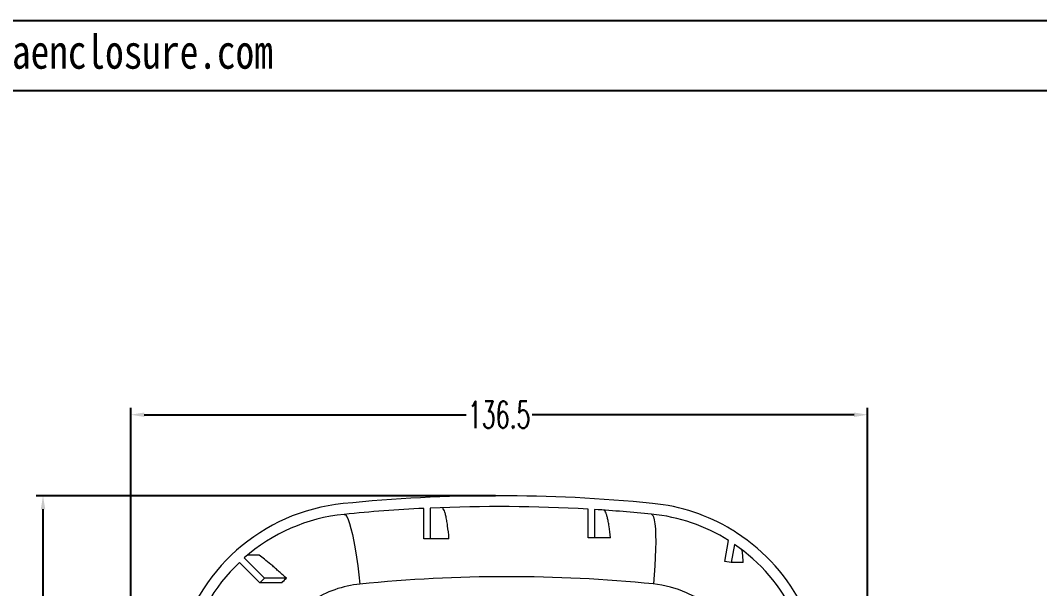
# Model space of a CAD drawing. Header units: inches. Extents: x 2104 to 4248, y 410 to 955.
# Drawn here: x 3840.6 to 4029.4, y 849.4 to 954.8 of the extents above; entities that cross this region are included whole.
import ezdxf

# ---------------------------------------------------------------- set-up
doc = ezdxf.new("R2010")
doc.units = ezdxf.units.IN
doc.layers.add('文字', color=81, linetype='Continuous')
doc.styles.add('SLDTEXTSTYLE2', font='TXT', dxfattribs={"width": 0.6, "bigfont": 'bigfont'})
doc.styles.add('宋体', font='', dxfattribs={"width": 0.8, "height": 3.5})
doc.styles.get('宋体').set_extended_font_data('SimSun')
doc.dimstyles.new('5', dxfattribs={"dimtxt": 5, "dimasz": 2.5, "dimexe": 1.25, "dimexo": 0.625, "dimtad": 0, "dimzin": 12, "dimtxsty": 'SLDTEXTSTYLE2', "dimcen": 2.5, "dimclrd": 3, "dimclre": 3, "dimclrt": 256, "dimadec": 0, "dimazin": 0, "dimtfac": 1, "dimtmove": 0, "dimatfit": 3, "dimfxl": 1, "dimarcsym": 0})

# ---------------------------------------------------------------- blocks, each defined once
blk = doc.blocks.new('*D60')
at = {"color": 3, "lineweight": -2}
for p, q in [((3861, 759.46), (3861, 882.91)), ((3997.51, 759.57), (3997.51, 882.91)), ((3863.5, 881.66), (3923.13, 881.66)), ((3995.01, 881.66), (3935.38, 881.66))]:
    blk.add_line(p, q, dxfattribs=at)
at = {"color": 3}
for points in [[(3863.5, 882.07), (3863.5, 881.24), (3861, 881.66)], [(3995.01, 882.07), (3995.01, 881.24), (3997.51, 881.66)]]:
    blk.add_solid(points, dxfattribs=at)
at = {"layer": 'Defpoints', "color": 0}
for p in [(3861, 881.66), (3861, 758.83), (3997.51, 758.94)]:
    blk.add_point(p, dxfattribs=at)
at = {"insert": (3929.26, 881.66), "char_height": 5, "attachment_point": 5, "style": 'SLDTEXTSTYLE2'}
blk.add_mtext('{\\Ftxt,bigfont|c134;136.5}', dxfattribs=at)
blk = doc.blocks.new('*D61')
at = {"color": 3, "lineweight": -2}
for p, q in [((3928.58, 866.63), (3843.49, 866.63)), ((3844.74, 864.13), (3844.74, 763.25)), ((3844.74, 654.13), (3844.74, 755)), ((3930.67, 651.63), (3843.49, 651.63))]:
    blk.add_line(p, q, dxfattribs=at)
at = {"color": 3}
for points in [[(3844.33, 864.13), (3845.16, 864.13), (3844.74, 866.63)], [(3844.33, 654.13), (3845.16, 654.13), (3844.74, 651.63)]]:
    blk.add_solid(points, dxfattribs=at)
at = {"layer": 'Defpoints', "color": 0}
for p in [(3929.2, 866.63), (3844.74, 651.63), (3931.29, 651.63)]:
    blk.add_point(p, dxfattribs=at)
at = {"insert": (3844.74, 759.13), "char_height": 5, "attachment_point": 5, "rotation": 90, "style": 'SLDTEXTSTYLE2'}
blk.add_mtext('215', dxfattribs=at)

msp = doc.modelspace()

# ---------------------------------------------------------------- linework, layer by layer
for p, q in [((3476.769, 954.773), (4247.519, 954.773)), ((3496.713, 941.797), (4234.544, 941.797))]:
    msp.add_line(p, q)
at = {"color": 7, "linetype": 'Continuous', "lineweight": 15}
for p, q in [((3915.275, 858.655), (3915.275, 864.289)), ((3916.485, 864.345), (3916.485, 858.655)), ((3945.712, 858.805), (3945.712, 864.151)), ((3946.922, 864.079), (3946.922, 858.805)), ((3916.485, 858.655), (3915.275, 858.655)), ((3919.959, 858.655), (3916.485, 858.655)), ((3946.922, 858.805), (3945.712, 858.805)), ((3949.869, 858.805), (3946.922, 858.805)), ((3971.068, 854.446), (3971.76, 858.338)), ((3972.859, 857.617), (3972.259, 854.237)), ((3884.795, 855.6), (3882.599, 855.6)), ((3884.933, 850.509), (3881.128, 854.284)), ((3882.018, 855.099), (3885.788, 851.357)), ((3972.259, 854.237), (3971.068, 854.446)), ((3974.439, 854.237), (3972.259, 854.237)), ((3885.788, 851.357), (3884.933, 850.509)), ((3888.991, 850.509), (3884.933, 850.509)), ((3889.823, 851.357), (3885.788, 851.357))]:
    msp.add_line(p, q, dxfattribs=at)
at = {"color": 7, "linetype": 'Continuous', "lineweight": 15, "flags": 128}
for points in [[(3900.538, 863.186), (3900.76, 863.095), (3901.001, 862.781), (3901.257, 862.249), (3901.522, 861.508), (3901.794, 860.572), (3902.066, 859.456), (3902.335, 858.18), (3902.594, 856.766), (3902.841, 855.24), (3903.07, 853.626), (3903.279, 851.954), (3903.462, 850.252)], [(3957.484, 863.225), (3957.681, 863.095), (3957.853, 862.75), (3957.997, 862.195), (3958.11, 861.439), (3958.192, 860.496), (3958.239, 859.38), (3958.253, 858.112), (3958.231, 856.711), (3958.176, 855.203), (3958.087, 853.612), (3957.966, 851.964), (3957.816, 850.289)]]:
    msp.add_lwpolyline(points, dxfattribs=at)
at = {"color": 7, "linetype": 'Continuous', "lineweight": 15}
for centre, radius, start, end in [((3903.85, 830.353), 35, 95.76072, 167.42775), ((3929.204, 579.038), 287.59, 84.31702, 95.76072), ((3954.216, 830.387), 35, 58.75347, 84.31702), ((3903.85, 830.353), 33, 95.76072, 131.42093), ((3929.204, 579.038), 285.59, 92.79543, 95.76072), ((3929.204, 579.038), 285.59, 86.68615, 92.55253), ((3929.204, 579.038), 285.59, 84.31702, 86.44307), ((3954.216, 830.387), 33, 57.88541, 84.31702), ((3954.216, 830.387), 35, 26.07603, 57.07297), ((3954.216, 830.387), 33, 25.54343, 55.60157), ((3903.85, 830.353), 33, 133.51507, 167.42775), ((3930.823, 579.038), 272.59, 84.31702, 95.76072), ((3905.469, 830.353), 20, 95.76072, 123.01785), ((3955.835, 830.387), 20, 12.03155, 84.31702)]:
    msp.add_arc(centre, radius, start, end, dxfattribs=at)
for points, knots in [([(3919.959, 858.655), (3919.884, 859.552), (3919.798, 860.356), (3919.675, 861.25), (3919.649, 861.423), (3919.597, 861.758), (3919.57, 861.92), (3919.488, 862.382), (3919.432, 862.661), (3919.315, 863.16), (3919.254, 863.38), (3919.13, 863.763), (3919.066, 863.925), (3918.872, 864.31), (3918.74, 864.437), (3918.606, 864.432)], [0, 0, 0, 0, 0.25, 0.25, 0.3125, 0.3125, 0.375, 0.375, 0.5, 0.5, 0.625, 0.625, 0.75, 0.75, 1, 1, 1, 1]), ([(3949.869, 858.805), (3949.794, 859.603), (3949.709, 860.316), (3949.568, 861.266), (3949.518, 861.562), (3949.414, 862.11), (3949.361, 862.358), (3949.251, 862.802), (3949.195, 862.999), (3949.079, 863.34), (3949.02, 863.485), (3948.839, 863.839), (3948.716, 863.961), (3948.592, 863.97)], [0, 0, 0, 0, 0.25, 0.25, 0.375, 0.375, 0.5, 0.5, 0.625, 0.625, 0.75, 0.75, 1, 1, 1, 1]), ([(3889.823, 851.357), (3889.304, 851.836), (3888.806, 852.286), (3888.092, 852.92), (3887.859, 853.124), (3887.404, 853.518), (3887.181, 853.709), (3886.534, 854.255), (3886.138, 854.578), (3885.414, 855.148), (3885.087, 855.395), (3884.795, 855.6)], [0, 0, 0, 0, 0.25, 0.25, 0.375, 0.375, 0.5, 0.5, 0.75, 0.75, 1, 1, 1, 1]), ([(3974.439, 854.237), (3974.448, 854.948), (3974.424, 855.519), (3974.349, 856.052), (3974.332, 856.15), (3974.293, 856.324), (3974.272, 856.4), (3974.201, 856.599), (3974.145, 856.69), (3974.081, 856.738)], [0, 0, 0, 0, 0.5, 0.5, 0.625, 0.625, 0.75, 0.75, 1, 1, 1, 1])]:
    msp.add_open_spline(points, degree=3, knots=knots, dxfattribs=at)
for points in [[(3973.241, 859.765), (3972.954, 859.951), (3972.664, 860.133), (3972.371, 860.31)], [(3888.991, 850.509), (3889.269, 850.792), (3889.547, 851.075), (3889.823, 851.357)]]:
    msp.add_open_spline(points, degree=3, dxfattribs=at)

# ---------------------------------------------------------------- texts
at = {"layer": '文字', "color": 0, "insert": (3811.374, 952.157), "char_height": 6.34363, "width": 111.45144, "attachment_point": 1, "style": '宋体'}
msp.add_mtext('www.chinaenclosure.com', dxfattribs=at)

# ---------------------------------------------------------------- dimensions: what is measured, and where the dimension line sits
dim = msp.add_linear_dim(base=(3861.004, 881.656), p1=(3997.513, 758.944), p2=(3861.004, 758.832), text='{\\Ftxt,bigfont|c134;136.5}', dimstyle='5')
dim.commit()
dim.dimension.update_dxf_attribs({"geometry": '*D60', "text_midpoint": (3929.259, 881.656)})
dim = msp.add_linear_dim(base=(3844.742, 651.629), p1=(3929.204, 866.629), p2=(3931.291, 651.629), angle=90, dimstyle='5')
dim.commit()
dim.dimension.update_dxf_attribs({"geometry": '*D61', "text_midpoint": (3844.742, 759.129)})

doc.saveas('drawing.dxf')
